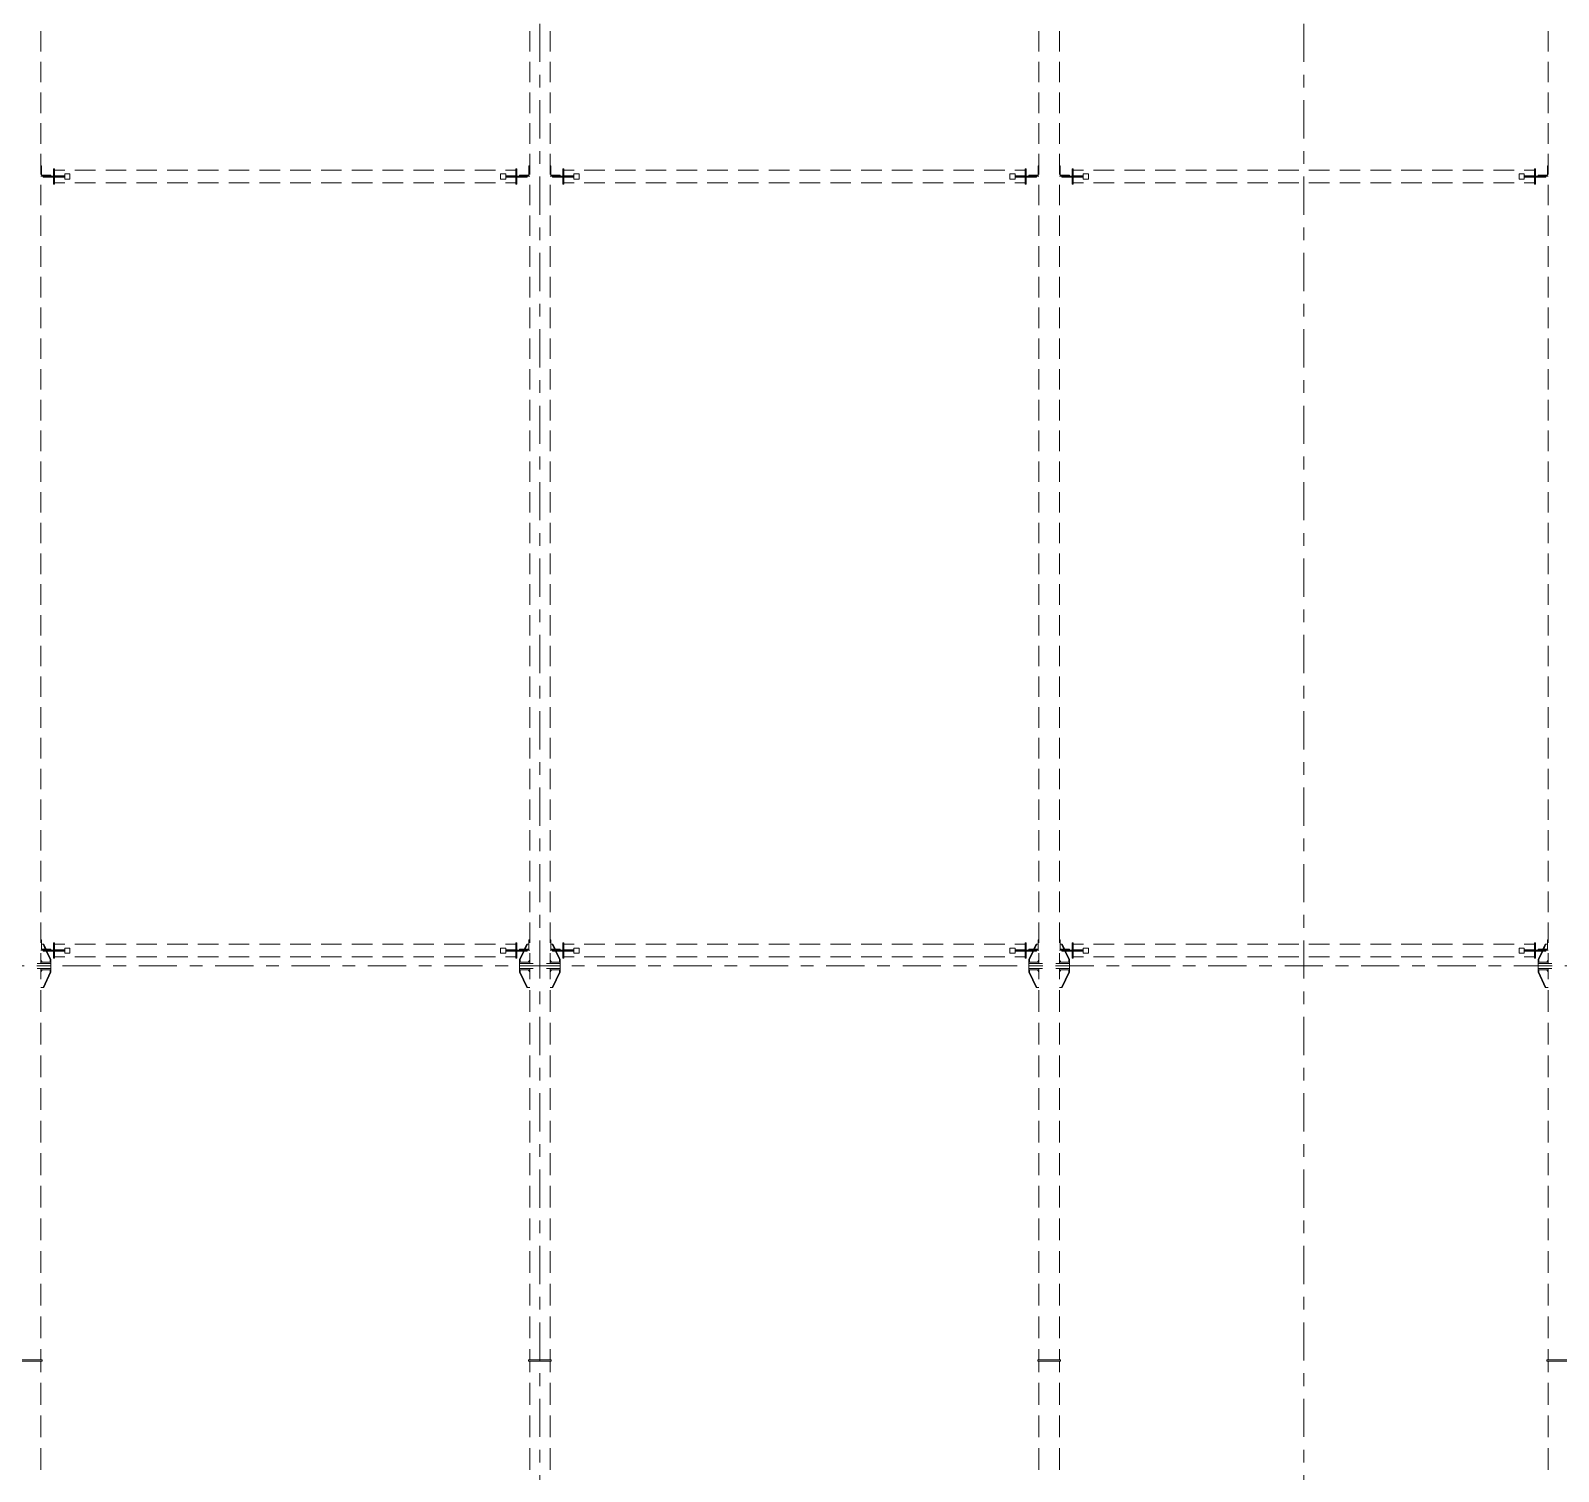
# Model space of a CAD drawing. Header units: millimetres. Extents: x -59 to 782, y -222 to 372.
# Drawn here: x 482 to 602, y 147.3 to 260.5 of the extents above; entities that cross this region are included whole.
import ezdxf

# ---------------------------------------------------------------- set-up
doc = ezdxf.new("R2010")
doc.units = ezdxf.units.MM
doc.linetypes.add('XKITLINE00', pattern=[0])
doc.linetypes.add('XKITLINE03', pattern=[6, 3, -1, 1, -1])
doc.layers.add('Part', color=2, linetype='Continuous', lineweight=0)
doc.layers.add('S-GRID', color=1, linetype='Continuous', lineweight=0)

msp = doc.modelspace()

# ---------------------------------------------------------------- linework, layer by layer
at = {"layer": 'Part', "linetype": 'XKITLINE00', "lineweight": 0}
for p, q in [((482.8, 258.82), (482.8, 260.43)), ((521.2, 258.82), (521.2, 260.43)), ((522.8, 258.82), (522.8, 260.43)), ((561.2, 258.82), (561.2, 260.43)), ((562.8, 258.82), (562.8, 260.43)), ((601.2, 258.82), (601.2, 260.43)), ((482.8, 256.41), (482.8, 258.02)), ((521.2, 256.41), (521.2, 258.02)), ((522.8, 256.41), (522.8, 258.02)), ((561.2, 256.41), (561.2, 258.02)), ((562.8, 256.41), (562.8, 258.02)), ((601.2, 256.41), (601.2, 258.02)), ((482.8, 253.99), (482.8, 255.6)), ((521.2, 253.99), (521.2, 255.6)), ((522.8, 253.99), (522.8, 255.6)), ((561.2, 253.99), (561.2, 255.6)), ((562.8, 253.99), (562.8, 255.6)), ((601.2, 253.99), (601.2, 255.6)), ((482.8, 251.58), (482.8, 253.19)), ((521.2, 251.58), (521.2, 253.19)), ((522.8, 251.58), (522.8, 253.19)), ((561.2, 251.58), (561.2, 253.19)), ((562.8, 251.58), (562.8, 253.19)), ((601.2, 251.58), (601.2, 253.19)), ((482.8, 249.17), (482.8, 250.77)), ((482.87, 249.84), (482.8, 249.84)), ((482.87, 249.11), (482.87, 249.84)), ((521.13, 249.11), (521.13, 249.84)), ((521.13, 249.84), (521.2, 249.84)), ((521.2, 249.17), (521.2, 250.77)), ((522.8, 249.17), (522.8, 250.77)), ((522.87, 249.84), (522.8, 249.84)), ((522.87, 249.11), (522.87, 249.84)), ((561.13, 249.11), (561.13, 249.84)), ((561.13, 249.84), (561.2, 249.84)), ((561.2, 249.17), (561.2, 250.77)), ((562.8, 249.17), (562.8, 250.77)), ((562.87, 249.84), (562.8, 249.84)), ((562.87, 249.11), (562.87, 249.84)), ((601.13, 249.11), (601.13, 249.84)), ((601.13, 249.84), (601.2, 249.84)), ((601.2, 249.17), (601.2, 250.77)), ((482.8, 249.04), (483.6, 249.04)), ((483.6, 249.11), (482.87, 249.11)), ((484.68, 249.04), (483, 249.04)), ((483, 248.96), (483, 249.04)), ((484.68, 248.96), (483, 248.96)), ((483.6, 249.04), (483.6, 249.11)), ((483.8, 249.04), (483.8, 249.6)), ((483.8, 249.6), (483.88, 249.6)), ((483.8, 248.96), (483.8, 248.4)), ((483.88, 249.6), (483.88, 249.04)), ((483.88, 249.5), (484.69, 249.5)), ((483.88, 249.05), (484.67, 249.05)), ((483.88, 248.4), (483.88, 248.96)), ((483.88, 248.95), (484.68, 248.95)), ((483.88, 248.5), (484.69, 248.5)), ((485.08, 249.2), (484.68, 249.2)), ((484.68, 249.04), (484.68, 249.2)), ((484.68, 248.96), (484.68, 249.04)), ((484.68, 248.8), (484.68, 248.96)), ((484.68, 248.8), (485.08, 248.8)), ((485.08, 248.8), (485.08, 249.2)), ((485.49, 249.5), (487.1, 249.5)), ((485.49, 248.5), (487.1, 248.5)), ((487.91, 249.5), (489.52, 249.5)), ((487.91, 248.5), (489.52, 248.5)), ((490.32, 249.5), (491.93, 249.5)), ((490.32, 248.5), (491.93, 248.5)), ((492.74, 249.5), (494.35, 249.5)), ((492.74, 248.5), (494.35, 248.5)), ((495.15, 249.5), (496.77, 249.5)), ((495.15, 248.5), (496.77, 248.5)), ((497.57, 249.5), (499.18, 249.5)), ((497.57, 248.5), (499.18, 248.5)), ((499.99, 249.5), (501.6, 249.5)), ((499.99, 248.5), (501.6, 248.5)), ((502.4, 249.5), (504.01, 249.5)), ((502.4, 248.5), (504.01, 248.5)), ((504.82, 249.5), (506.43, 249.5)), ((504.82, 248.5), (506.43, 248.5)), ((507.23, 249.5), (508.85, 249.5)), ((507.23, 248.5), (508.85, 248.5)), ((509.65, 249.5), (511.26, 249.5)), ((509.65, 248.5), (511.26, 248.5)), ((512.07, 249.5), (513.68, 249.5)), ((512.07, 248.5), (513.68, 248.5)), ((514.48, 249.5), (516.09, 249.5)), ((514.48, 248.5), (516.09, 248.5)), ((516.9, 249.5), (518.51, 249.5)), ((516.9, 248.5), (518.51, 248.5)), ((518.92, 248.8), (518.92, 249.2)), ((518.92, 249.2), (519.32, 249.2)), ((519.32, 248.8), (518.92, 248.8)), ((519.31, 249.5), (520.12, 249.5)), ((519.31, 248.5), (520.12, 248.5)), ((519.32, 249.04), (519.32, 249.2)), ((519.32, 249.05), (520.12, 249.05)), ((519.32, 249.04), (519.32, 248.96)), ((519.32, 249.04), (521, 249.04)), ((519.32, 248.8), (519.32, 248.96)), ((519.32, 248.96), (521, 248.96)), ((519.32, 248.95), (520.11, 248.95)), ((520.2, 249.6), (520.12, 249.6)), ((520.12, 249.6), (520.12, 249.04)), ((520.12, 248.4), (520.12, 248.96)), ((520.2, 249.04), (520.2, 249.6)), ((520.2, 248.96), (520.2, 248.4)), ((520.4, 249.04), (520.4, 249.11)), ((520.4, 249.11), (521.13, 249.11)), ((521.2, 249.04), (520.4, 249.04)), ((521, 249.04), (521, 248.96)), ((522.8, 249.04), (523.6, 249.04)), ((523.6, 249.11), (522.87, 249.11)), ((524.68, 249.04), (523, 249.04)), ((523, 248.96), (523, 249.04)), ((524.68, 248.96), (523, 248.96)), ((523.6, 249.04), (523.6, 249.11)), ((523.8, 249.04), (523.8, 249.6)), ((523.8, 249.6), (523.88, 249.6)), ((523.8, 248.96), (523.8, 248.4)), ((523.88, 249.6), (523.88, 249.04)), ((523.88, 249.5), (524.69, 249.5)), ((523.88, 249.05), (524.67, 249.05)), ((523.88, 248.4), (523.88, 248.96)), ((523.88, 248.95), (524.68, 248.95)), ((523.88, 248.5), (524.69, 248.5)), ((525.08, 249.2), (524.68, 249.2)), ((524.68, 249.04), (524.68, 249.2)), ((524.68, 248.96), (524.68, 249.04)), ((524.68, 248.8), (524.68, 248.96)), ((524.68, 248.8), (525.08, 248.8)), ((525.08, 248.8), (525.08, 249.2)), ((525.49, 249.5), (527.1, 249.5)), ((525.49, 248.5), (527.1, 248.5)), ((527.91, 249.5), (529.52, 249.5)), ((527.91, 248.5), (529.52, 248.5)), ((530.32, 249.5), (531.93, 249.5)), ((530.32, 248.5), (531.93, 248.5)), ((532.74, 249.5), (534.35, 249.5)), ((532.74, 248.5), (534.35, 248.5)), ((535.15, 249.5), (536.77, 249.5)), ((535.15, 248.5), (536.77, 248.5)), ((537.57, 249.5), (539.18, 249.5)), ((537.57, 248.5), (539.18, 248.5)), ((539.99, 249.5), (541.6, 249.5)), ((539.99, 248.5), (541.6, 248.5)), ((542.4, 249.5), (544.01, 249.5)), ((542.4, 248.5), (544.01, 248.5)), ((544.82, 249.5), (546.43, 249.5)), ((544.82, 248.5), (546.43, 248.5)), ((547.23, 249.5), (548.85, 249.5)), ((547.23, 248.5), (548.85, 248.5)), ((549.65, 249.5), (551.26, 249.5)), ((549.65, 248.5), (551.26, 248.5)), ((552.07, 249.5), (553.68, 249.5)), ((552.07, 248.5), (553.68, 248.5)), ((554.48, 249.5), (556.09, 249.5)), ((554.48, 248.5), (556.09, 248.5)), ((556.9, 249.5), (558.51, 249.5)), ((556.9, 248.5), (558.51, 248.5)), ((558.92, 248.8), (558.92, 249.2)), ((558.92, 249.2), (559.32, 249.2)), ((559.32, 248.8), (558.92, 248.8)), ((559.31, 249.5), (560.12, 249.5)), ((559.31, 248.5), (560.12, 248.5)), ((559.32, 249.04), (559.32, 249.2)), ((559.32, 249.05), (560.12, 249.05)), ((559.32, 249.04), (559.32, 248.96)), ((559.32, 249.04), (561, 249.04)), ((559.32, 248.96), (561, 248.96)), ((559.32, 248.8), (559.32, 248.96)), ((559.32, 248.95), (560.11, 248.95)), ((560.2, 249.6), (560.12, 249.6)), ((560.12, 249.6), (560.12, 249.04)), ((560.12, 248.4), (560.12, 248.96)), ((560.2, 249.04), (560.2, 249.6)), ((560.2, 248.96), (560.2, 248.4)), ((560.4, 249.04), (560.4, 249.11)), ((560.4, 249.11), (561.13, 249.11)), ((561.2, 249.04), (560.4, 249.04)), ((561, 249.04), (561, 248.96)), ((562.8, 249.04), (563.6, 249.04)), ((563.6, 249.11), (562.87, 249.11)), ((564.68, 249.04), (563, 249.04)), ((563, 248.96), (563, 249.04)), ((564.68, 248.96), (563, 248.96)), ((563.6, 249.04), (563.6, 249.11)), ((563.8, 249.04), (563.8, 249.6)), ((563.8, 249.6), (563.88, 249.6)), ((563.8, 248.96), (563.8, 248.4)), ((563.88, 249.6), (563.88, 249.04)), ((563.88, 249.5), (564.69, 249.5)), ((563.88, 249.05), (564.67, 249.05)), ((563.88, 248.4), (563.88, 248.96)), ((563.88, 248.95), (564.68, 248.95)), ((563.88, 248.5), (564.69, 248.5)), ((565.08, 249.2), (564.68, 249.2)), ((564.68, 249.04), (564.68, 249.2)), ((564.68, 248.96), (564.68, 249.04)), ((564.68, 248.8), (564.68, 248.96)), ((564.68, 248.8), (565.08, 248.8)), ((565.08, 248.8), (565.08, 249.2)), ((565.49, 249.5), (567.1, 249.5)), ((565.49, 248.5), (567.1, 248.5)), ((567.91, 249.5), (569.52, 249.5)), ((567.91, 248.5), (569.52, 248.5)), ((570.32, 249.5), (571.93, 249.5)), ((570.32, 248.5), (571.93, 248.5)), ((572.74, 249.5), (574.35, 249.5)), ((572.74, 248.5), (574.35, 248.5)), ((575.15, 249.5), (576.77, 249.5)), ((575.15, 248.5), (576.77, 248.5)), ((577.57, 249.5), (579.18, 249.5)), ((577.57, 248.5), (579.18, 248.5)), ((579.99, 249.5), (581.6, 249.5)), ((579.99, 248.5), (581.6, 248.5)), ((582.4, 249.5), (584.01, 249.5)), ((582.4, 248.5), (584.01, 248.5)), ((584.82, 249.5), (586.43, 249.5)), ((584.82, 248.5), (586.43, 248.5)), ((587.23, 249.5), (588.85, 249.5)), ((587.23, 248.5), (588.85, 248.5)), ((589.65, 249.5), (591.26, 249.5)), ((589.65, 248.5), (591.26, 248.5)), ((592.07, 249.5), (593.68, 249.5)), ((592.07, 248.5), (593.68, 248.5)), ((594.48, 249.5), (596.09, 249.5)), ((594.48, 248.5), (596.09, 248.5)), ((596.9, 249.5), (598.51, 249.5)), ((596.9, 248.5), (598.51, 248.5)), ((598.92, 248.8), (598.92, 249.2)), ((598.92, 249.2), (599.32, 249.2)), ((599.32, 248.8), (598.92, 248.8)), ((599.31, 249.5), (600.12, 249.5)), ((599.31, 248.5), (600.12, 248.5)), ((599.32, 249.04), (599.32, 249.2)), ((599.32, 249.05), (600.12, 249.05)), ((599.32, 249.04), (599.32, 248.96)), ((599.32, 249.04), (601, 249.04)), ((599.32, 248.96), (601, 248.96)), ((599.32, 248.8), (599.32, 248.96)), ((599.32, 248.95), (600.11, 248.95)), ((600.2, 249.6), (600.12, 249.6)), ((600.12, 249.6), (600.12, 249.04)), ((600.12, 248.4), (600.12, 248.96)), ((600.2, 249.04), (600.2, 249.6)), ((600.2, 248.96), (600.2, 248.4)), ((600.4, 249.04), (600.4, 249.11)), ((600.4, 249.11), (601.13, 249.11)), ((601.2, 249.04), (600.4, 249.04)), ((601, 249.04), (601, 248.96)), ((482.8, 246.75), (482.8, 248.36)), ((483.8, 248.4), (483.88, 248.4)), ((520.2, 248.4), (520.12, 248.4)), ((521.2, 246.75), (521.2, 248.36)), ((522.8, 246.75), (522.8, 248.36)), ((523.8, 248.4), (523.88, 248.4)), ((560.2, 248.4), (560.12, 248.4)), ((561.2, 246.75), (561.2, 248.36)), ((562.8, 246.75), (562.8, 248.36)), ((563.8, 248.4), (563.88, 248.4)), ((600.2, 248.4), (600.12, 248.4)), ((601.2, 246.75), (601.2, 248.36)), ((482.8, 244.34), (482.8, 245.95)), ((521.2, 244.34), (521.2, 245.95)), ((522.8, 244.34), (522.8, 245.95)), ((561.2, 244.34), (561.2, 245.95)), ((562.8, 244.34), (562.8, 245.95)), ((601.2, 244.34), (601.2, 245.95)), ((482.8, 241.92), (482.8, 243.53)), ((521.2, 241.92), (521.2, 243.53)), ((522.8, 241.92), (522.8, 243.53)), ((561.2, 241.92), (561.2, 243.53)), ((562.8, 241.92), (562.8, 243.53)), ((601.2, 241.92), (601.2, 243.53)), ((482.8, 239.51), (482.8, 241.12)), ((521.2, 239.51), (521.2, 241.12)), ((522.8, 239.51), (522.8, 241.12)), ((561.2, 239.51), (561.2, 241.12)), ((562.8, 239.51), (562.8, 241.12)), ((601.2, 239.51), (601.2, 241.12)), ((482.8, 237.09), (482.8, 238.7)), ((521.2, 237.09), (521.2, 238.7)), ((522.8, 237.09), (522.8, 238.7)), ((561.2, 237.09), (561.2, 238.7)), ((562.8, 237.09), (562.8, 238.7)), ((601.2, 237.09), (601.2, 238.7)), ((482.8, 234.68), (482.8, 236.29)), ((521.2, 234.68), (521.2, 236.29)), ((522.8, 234.68), (522.8, 236.29)), ((561.2, 234.68), (561.2, 236.29)), ((562.8, 234.68), (562.8, 236.29)), ((601.2, 234.68), (601.2, 236.29)), ((482.8, 232.27), (482.8, 233.88)), ((521.2, 232.27), (521.2, 233.88)), ((522.8, 232.27), (522.8, 233.88)), ((561.2, 232.27), (561.2, 233.88)), ((562.8, 232.27), (562.8, 233.88)), ((601.2, 232.27), (601.2, 233.88)), ((482.8, 229.85), (482.8, 231.46)), ((521.2, 229.85), (521.2, 231.46)), ((522.8, 229.85), (522.8, 231.46)), ((561.2, 229.85), (561.2, 231.46)), ((562.8, 229.85), (562.8, 231.46)), ((601.2, 229.85), (601.2, 231.46)), ((482.8, 227.44), (482.8, 229.05)), ((521.2, 227.44), (521.2, 229.05)), ((522.8, 227.44), (522.8, 229.05)), ((561.2, 227.44), (561.2, 229.05)), ((562.8, 227.44), (562.8, 229.05)), ((601.2, 227.44), (601.2, 229.05)), ((482.8, 225.02), (482.8, 226.63)), ((521.2, 225.02), (521.2, 226.63)), ((522.8, 225.02), (522.8, 226.63)), ((561.2, 225.02), (561.2, 226.63)), ((562.8, 225.02), (562.8, 226.63)), ((601.2, 225.02), (601.2, 226.63)), ((482.8, 222.61), (482.8, 224.22)), ((521.2, 222.61), (521.2, 224.22)), ((522.8, 222.61), (522.8, 224.22)), ((561.2, 222.61), (561.2, 224.22)), ((562.8, 222.61), (562.8, 224.22)), ((601.2, 222.61), (601.2, 224.22)), ((482.8, 220.19), (482.8, 221.8)), ((521.2, 220.19), (521.2, 221.8)), ((522.8, 220.19), (522.8, 221.8)), ((561.2, 220.19), (561.2, 221.8)), ((562.8, 220.19), (562.8, 221.8)), ((601.2, 220.19), (601.2, 221.8)), ((482.8, 217.78), (482.8, 219.39)), ((521.2, 217.78), (521.2, 219.39)), ((522.8, 217.78), (522.8, 219.39)), ((561.2, 217.78), (561.2, 219.39)), ((562.8, 217.78), (562.8, 219.39)), ((601.2, 217.78), (601.2, 219.39)), ((482.8, 215.37), (482.8, 216.98)), ((521.2, 215.37), (521.2, 216.98)), ((522.8, 215.37), (522.8, 216.98)), ((561.2, 215.37), (561.2, 216.98)), ((562.8, 215.37), (562.8, 216.98)), ((601.2, 215.37), (601.2, 216.98)), ((482.8, 212.95), (482.8, 214.56)), ((521.2, 212.95), (521.2, 214.56)), ((522.8, 212.95), (522.8, 214.56)), ((561.2, 212.95), (561.2, 214.56)), ((562.8, 212.95), (562.8, 214.56)), ((601.2, 212.95), (601.2, 214.56)), ((482.8, 210.54), (482.8, 212.15)), ((521.2, 210.54), (521.2, 212.15)), ((522.8, 210.54), (522.8, 212.15)), ((561.2, 210.54), (561.2, 212.15)), ((562.8, 210.54), (562.8, 212.15)), ((601.2, 210.54), (601.2, 212.15)), ((482.8, 208.12), (482.8, 209.73)), ((521.2, 208.12), (521.2, 209.73)), ((522.8, 208.12), (522.8, 209.73)), ((561.2, 208.12), (561.2, 209.73)), ((562.8, 208.12), (562.8, 209.73)), ((601.2, 208.12), (601.2, 209.73)), ((482.8, 205.71), (482.8, 207.32)), ((521.2, 205.71), (521.2, 207.32)), ((522.8, 205.71), (522.8, 207.32)), ((561.2, 205.71), (561.2, 207.32)), ((562.8, 205.71), (562.8, 207.32)), ((601.2, 205.71), (601.2, 207.32)), ((482.8, 203.29), (482.8, 204.9)), ((521.2, 203.29), (521.2, 204.9)), ((522.8, 203.29), (522.8, 204.9)), ((561.2, 203.29), (561.2, 204.9)), ((562.8, 203.29), (562.8, 204.9)), ((601.2, 203.29), (601.2, 204.9)), ((482.8, 200.88), (482.8, 202.49)), ((521.2, 200.88), (521.2, 202.49)), ((522.8, 200.88), (522.8, 202.49)), ((561.2, 200.88), (561.2, 202.49)), ((562.8, 200.88), (562.8, 202.49)), ((601.2, 200.88), (601.2, 202.49)), ((482.8, 198.47), (482.8, 200.08)), ((521.2, 198.47), (521.2, 200.08)), ((522.8, 198.47), (522.8, 200.08)), ((561.2, 198.47), (561.2, 200.08)), ((562.8, 198.47), (562.8, 200.08)), ((601.2, 198.47), (601.2, 200.08)), ((482.8, 196.05), (482.8, 197.66)), ((521.2, 196.05), (521.2, 197.66)), ((522.8, 196.05), (522.8, 197.66)), ((561.2, 196.05), (561.2, 197.66)), ((562.8, 196.05), (562.8, 197.66)), ((601.2, 196.05), (601.2, 197.66)), ((482.8, 193.64), (482.8, 195.25)), ((521.2, 193.64), (521.2, 195.25)), ((522.8, 193.64), (522.8, 195.25)), ((561.2, 193.64), (561.2, 195.25)), ((562.8, 193.64), (562.8, 195.25)), ((601.2, 193.64), (601.2, 195.25)), ((482.8, 191.22), (482.8, 192.83)), ((521.2, 191.22), (521.2, 192.83)), ((522.8, 191.22), (522.8, 192.83)), ((561.2, 191.22), (561.2, 192.83)), ((562.8, 191.22), (562.8, 192.83)), ((601.2, 191.22), (601.2, 192.83)), ((482.8, 188.81), (482.8, 190.42)), ((521.2, 188.81), (521.2, 190.42)), ((522.8, 188.81), (522.8, 190.42)), ((561.2, 188.81), (561.2, 190.42)), ((562.8, 188.81), (562.8, 190.42)), ((601.2, 188.81), (601.2, 190.42)), ((482.87, 189.04), (482.8, 189.04)), ((482.87, 188.31), (482.87, 189.04)), ((483.03, 188.7), (482.87, 188.7)), ((483.16, 188.31), (482.98, 188.7)), ((483.22, 188.31), (483.03, 188.7)), ((483.8, 188.24), (483.8, 188.8)), ((483.8, 188.8), (483.88, 188.8)), ((483.88, 188.8), (483.88, 188.24)), ((483.88, 188.7), (484.69, 188.7)), ((485.49, 188.7), (487.1, 188.7)), ((487.91, 188.7), (489.52, 188.7)), ((490.32, 188.7), (491.93, 188.7)), ((492.74, 188.7), (494.35, 188.7)), ((495.15, 188.7), (496.77, 188.7)), ((497.57, 188.7), (499.18, 188.7)), ((499.99, 188.7), (501.6, 188.7)), ((502.4, 188.7), (504.01, 188.7)), ((504.82, 188.7), (506.43, 188.7)), ((507.23, 188.7), (508.85, 188.7)), ((509.65, 188.7), (511.26, 188.7)), ((512.07, 188.7), (513.68, 188.7)), ((514.48, 188.7), (516.09, 188.7)), ((516.9, 188.7), (518.51, 188.7)), ((519.31, 188.7), (520.12, 188.7)), ((520.2, 188.8), (520.12, 188.8)), ((520.12, 188.8), (520.12, 188.24)), ((520.2, 188.24), (520.2, 188.8)), ((520.78, 188.31), (520.97, 188.7)), ((520.84, 188.31), (521.02, 188.7)), ((521.13, 188.7), (520.97, 188.7)), ((521.13, 188.31), (521.13, 189.04)), ((521.13, 189.04), (521.2, 189.04)), ((522.87, 189.04), (522.8, 189.04)), ((522.87, 188.31), (522.87, 189.04)), ((523.03, 188.7), (522.87, 188.7)), ((523.16, 188.31), (522.98, 188.7)), ((523.22, 188.31), (523.03, 188.7)), ((523.8, 188.24), (523.8, 188.8)), ((523.8, 188.8), (523.88, 188.8)), ((523.88, 188.8), (523.88, 188.24)), ((523.88, 188.7), (524.69, 188.7)), ((525.49, 188.7), (527.1, 188.7)), ((527.91, 188.7), (529.52, 188.7)), ((530.32, 188.7), (531.93, 188.7)), ((532.74, 188.7), (534.35, 188.7)), ((535.15, 188.7), (536.77, 188.7)), ((537.57, 188.7), (539.18, 188.7)), ((539.99, 188.7), (541.6, 188.7)), ((542.4, 188.7), (544.01, 188.7)), ((544.82, 188.7), (546.43, 188.7)), ((547.23, 188.7), (548.85, 188.7)), ((549.65, 188.7), (551.26, 188.7)), ((552.07, 188.7), (553.68, 188.7)), ((554.48, 188.7), (556.09, 188.7)), ((556.9, 188.7), (558.51, 188.7)), ((559.31, 188.7), (560.12, 188.7)), ((560.2, 188.8), (560.12, 188.8)), ((560.12, 188.8), (560.12, 188.24)), ((560.2, 188.24), (560.2, 188.8)), ((560.78, 188.31), (560.97, 188.7)), ((560.84, 188.31), (561.02, 188.7)), ((561.13, 188.7), (560.97, 188.7)), ((561.13, 188.31), (561.13, 189.04)), ((561.13, 189.04), (561.2, 189.04)), ((562.87, 189.04), (562.8, 189.04)), ((562.87, 188.31), (562.87, 189.04)), ((563.03, 188.7), (562.87, 188.7)), ((563.16, 188.31), (562.98, 188.7)), ((563.22, 188.31), (563.03, 188.7)), ((563.8, 188.24), (563.8, 188.8)), ((563.8, 188.8), (563.88, 188.8)), ((563.88, 188.8), (563.88, 188.24)), ((563.88, 188.7), (564.69, 188.7)), ((565.49, 188.7), (567.1, 188.7)), ((567.91, 188.7), (569.52, 188.7)), ((570.32, 188.7), (571.93, 188.7)), ((572.74, 188.7), (574.35, 188.7)), ((575.15, 188.7), (576.77, 188.7)), ((577.57, 188.7), (579.18, 188.7)), ((579.99, 188.7), (581.6, 188.7)), ((582.4, 188.7), (584.01, 188.7)), ((584.82, 188.7), (586.43, 188.7)), ((587.23, 188.7), (588.85, 188.7)), ((589.65, 188.7), (591.26, 188.7)), ((592.07, 188.7), (593.68, 188.7)), ((594.48, 188.7), (596.09, 188.7)), ((596.9, 188.7), (598.51, 188.7)), ((599.31, 188.7), (600.12, 188.7)), ((600.2, 188.8), (600.12, 188.8)), ((600.12, 188.8), (600.12, 188.24)), ((600.2, 188.24), (600.2, 188.8)), ((600.78, 188.31), (600.97, 188.7)), ((600.84, 188.31), (601.02, 188.7)), ((601.13, 188.7), (600.97, 188.7)), ((601.13, 188.31), (601.13, 189.04)), ((601.13, 189.04), (601.2, 189.04)), ((482.8, 188.24), (483.6, 188.24)), ((482.8, 187.2), (482.8, 188)), ((482.91, 187.3), (482.8, 187.46)), ((482.8, 187.3), (483.6, 187.3)), ((483.6, 188.31), (482.87, 188.31)), ((484.68, 188.24), (483, 188.24)), ((483, 188.16), (483, 188.24)), ((484.68, 188.16), (483, 188.16)), ((483.54, 187.5), (483.23, 188.16)), ((483.6, 187.5), (483.29, 188.16)), ((483.54, 187.3), (483.54, 187.5)), ((483.54, 187.5), (483.6, 187.5)), ((483.6, 188.24), (483.6, 188.31)), ((483.6, 187.3), (483.6, 187.5)), ((483.6, 187.2), (483.6, 187.3)), ((483.8, 188.16), (483.8, 187.6)), ((483.8, 187.6), (483.88, 187.6)), ((483.88, 188.25), (484.67, 188.25)), ((483.88, 187.6), (483.88, 188.16)), ((483.88, 188.15), (484.68, 188.15)), ((483.88, 187.7), (484.69, 187.7)), ((485.08, 188.4), (484.68, 188.4)), ((484.68, 188.24), (484.68, 188.4)), ((484.68, 188.16), (484.68, 188.24)), ((484.68, 188), (484.68, 188.16)), ((484.68, 188), (485.08, 188)), ((485.08, 188), (485.08, 188.4)), ((485.49, 187.7), (487.1, 187.7)), ((487.91, 187.7), (489.52, 187.7)), ((490.32, 187.7), (491.93, 187.7)), ((492.74, 187.7), (494.35, 187.7)), ((495.15, 187.7), (496.77, 187.7)), ((497.57, 187.7), (499.18, 187.7)), ((499.99, 187.7), (501.6, 187.7)), ((502.4, 187.7), (504.01, 187.7)), ((504.82, 187.7), (506.43, 187.7)), ((507.23, 187.7), (508.85, 187.7)), ((509.65, 187.7), (511.26, 187.7)), ((512.07, 187.7), (513.68, 187.7)), ((514.48, 187.7), (516.09, 187.7)), ((516.9, 187.7), (518.51, 187.7)), ((518.92, 188), (518.92, 188.4)), ((518.92, 188.4), (519.32, 188.4)), ((519.32, 188), (518.92, 188)), ((519.31, 187.7), (520.12, 187.7)), ((519.32, 188.24), (519.32, 188.4)), ((519.32, 188.25), (520.12, 188.25)), ((519.32, 188.24), (519.32, 188.16)), ((519.32, 188.24), (521, 188.24)), ((519.32, 188), (519.32, 188.16)), ((519.32, 188.16), (521, 188.16)), ((519.32, 188.15), (520.11, 188.15)), ((520.12, 187.6), (520.12, 188.16)), ((520.2, 187.6), (520.12, 187.6)), ((520.2, 188.16), (520.2, 187.6)), ((520.4, 188.24), (520.4, 188.31)), ((520.4, 188.31), (521.13, 188.31)), ((521.2, 188.24), (520.4, 188.24)), ((520.4, 187.5), (520.71, 188.16)), ((520.4, 187.3), (520.4, 187.5)), ((520.4, 187.5), (520.46, 187.5)), ((520.4, 187.2), (520.4, 187.3)), ((520.4, 187.3), (521.2, 187.3)), ((520.46, 187.5), (520.77, 188.16)), ((520.46, 187.3), (520.46, 187.5)), ((521, 188.24), (521, 188.16)), ((521.09, 187.3), (521.2, 187.46)), ((521.2, 187.2), (521.2, 188)), ((522.8, 188.24), (523.6, 188.24)), ((522.8, 187.2), (522.8, 188)), ((522.91, 187.3), (522.8, 187.46)), ((522.8, 187.3), (523.6, 187.3)), ((523.6, 188.31), (522.87, 188.31)), ((524.68, 188.24), (523, 188.24)), ((523, 188.16), (523, 188.24)), ((524.68, 188.16), (523, 188.16)), ((523.54, 187.5), (523.23, 188.16)), ((523.6, 187.5), (523.29, 188.16)), ((523.54, 187.3), (523.54, 187.5)), ((523.54, 187.5), (523.6, 187.5)), ((523.6, 188.24), (523.6, 188.31)), ((523.6, 187.3), (523.6, 187.5)), ((523.6, 187.2), (523.6, 187.3)), ((523.8, 188.16), (523.8, 187.6)), ((523.8, 187.6), (523.88, 187.6)), ((523.88, 188.25), (524.67, 188.25)), ((523.88, 187.6), (523.88, 188.16)), ((523.88, 188.15), (524.68, 188.15)), ((523.88, 187.7), (524.69, 187.7)), ((525.08, 188.4), (524.68, 188.4)), ((524.68, 188.24), (524.68, 188.4)), ((524.68, 188.16), (524.68, 188.24)), ((524.68, 188), (524.68, 188.16)), ((524.68, 188), (525.08, 188)), ((525.08, 188), (525.08, 188.4)), ((525.49, 187.7), (527.1, 187.7)), ((527.91, 187.7), (529.52, 187.7)), ((530.32, 187.7), (531.93, 187.7)), ((532.74, 187.7), (534.35, 187.7)), ((535.15, 187.7), (536.77, 187.7)), ((537.57, 187.7), (539.18, 187.7)), ((539.99, 187.7), (541.6, 187.7)), ((542.4, 187.7), (544.01, 187.7)), ((544.82, 187.7), (546.43, 187.7)), ((547.23, 187.7), (548.85, 187.7)), ((549.65, 187.7), (551.26, 187.7)), ((552.07, 187.7), (553.68, 187.7)), ((554.48, 187.7), (556.09, 187.7)), ((556.9, 187.7), (558.51, 187.7)), ((558.92, 188), (558.92, 188.4)), ((558.92, 188.4), (559.32, 188.4)), ((559.32, 188), (558.92, 188)), ((559.31, 187.7), (560.12, 187.7)), ((559.32, 188.24), (559.32, 188.4)), ((559.32, 188.25), (560.12, 188.25)), ((559.32, 188.24), (559.32, 188.16)), ((559.32, 188.24), (561, 188.24)), ((559.32, 188), (559.32, 188.16)), ((559.32, 188.16), (561, 188.16)), ((559.32, 188.15), (560.11, 188.15)), ((560.12, 187.6), (560.12, 188.16)), ((560.2, 187.6), (560.12, 187.6)), ((560.2, 188.16), (560.2, 187.6)), ((560.4, 188.24), (560.4, 188.31)), ((560.4, 188.31), (561.13, 188.31)), ((561.2, 188.24), (560.4, 188.24)), ((560.4, 187.5), (560.71, 188.16)), ((560.4, 187.3), (560.4, 187.5)), ((560.4, 187.5), (560.46, 187.5)), ((560.4, 187.2), (560.4, 187.3)), ((560.4, 187.3), (561.2, 187.3)), ((560.46, 187.5), (560.77, 188.16)), ((560.46, 187.3), (560.46, 187.5)), ((561, 188.24), (561, 188.16)), ((561.09, 187.3), (561.2, 187.46)), ((561.2, 187.2), (561.2, 188)), ((562.8, 188.24), (563.6, 188.24)), ((562.8, 187.2), (562.8, 188)), ((562.91, 187.3), (562.8, 187.46)), ((562.8, 187.3), (563.6, 187.3)), ((563.6, 188.31), (562.87, 188.31)), ((564.68, 188.24), (563, 188.24)), ((563, 188.16), (563, 188.24)), ((564.68, 188.16), (563, 188.16)), ((563.54, 187.5), (563.23, 188.16)), ((563.6, 187.5), (563.29, 188.16)), ((563.54, 187.3), (563.54, 187.5)), ((563.54, 187.5), (563.6, 187.5)), ((563.6, 188.24), (563.6, 188.31)), ((563.6, 187.3), (563.6, 187.5)), ((563.6, 187.2), (563.6, 187.3)), ((563.8, 188.16), (563.8, 187.6)), ((563.8, 187.6), (563.88, 187.6)), ((563.88, 188.25), (564.67, 188.25)), ((563.88, 187.6), (563.88, 188.16)), ((563.88, 188.15), (564.68, 188.15)), ((563.88, 187.7), (564.69, 187.7)), ((565.08, 188.4), (564.68, 188.4)), ((564.68, 188.24), (564.68, 188.4)), ((564.68, 188.16), (564.68, 188.24)), ((564.68, 188), (564.68, 188.16)), ((564.68, 188), (565.08, 188)), ((565.08, 188), (565.08, 188.4)), ((565.49, 187.7), (567.1, 187.7)), ((567.91, 187.7), (569.52, 187.7)), ((570.32, 187.7), (571.93, 187.7)), ((572.74, 187.7), (574.35, 187.7)), ((575.15, 187.7), (576.77, 187.7)), ((577.57, 187.7), (579.18, 187.7)), ((579.99, 187.7), (581.6, 187.7)), ((582.4, 187.7), (584.01, 187.7)), ((584.82, 187.7), (586.43, 187.7)), ((587.23, 187.7), (588.85, 187.7)), ((589.65, 187.7), (591.26, 187.7)), ((592.07, 187.7), (593.68, 187.7)), ((594.48, 187.7), (596.09, 187.7)), ((596.9, 187.7), (598.51, 187.7)), ((598.92, 188), (598.92, 188.4)), ((598.92, 188.4), (599.32, 188.4)), ((599.32, 188), (598.92, 188)), ((599.31, 187.7), (600.12, 187.7)), ((599.32, 188.24), (599.32, 188.4)), ((599.32, 188.25), (600.12, 188.25)), ((599.32, 188.24), (599.32, 188.16)), ((599.32, 188.24), (601, 188.24)), ((599.32, 188), (599.32, 188.16)), ((599.32, 188.16), (601, 188.16)), ((599.32, 188.15), (600.11, 188.15)), ((600.12, 187.6), (600.12, 188.16)), ((600.2, 187.6), (600.12, 187.6)), ((600.2, 188.16), (600.2, 187.6)), ((600.4, 188.24), (600.4, 188.31)), ((600.4, 188.31), (601.13, 188.31)), ((601.2, 188.24), (600.4, 188.24)), ((600.4, 187.5), (600.71, 188.16)), ((600.4, 187.3), (600.4, 187.5)), ((600.4, 187.5), (600.46, 187.5)), ((600.4, 187.2), (600.4, 187.3)), ((600.4, 187.3), (601.2, 187.3)), ((600.46, 187.5), (600.77, 188.16)), ((600.46, 187.3), (600.46, 187.5)), ((601, 188.24), (601, 188.16)), ((601.09, 187.3), (601.2, 187.46)), ((601.2, 187.2), (601.2, 188)), ((482.53, 187.2), (483.6, 187.2)), ((482.53, 187), (483.6, 187)), ((482.53, 187), (483.6, 187)), ((482.53, 186.8), (483.6, 186.8)), ((482.8, 185.95), (482.8, 186.8)), ((482.8, 186.7), (483.6, 186.7)), ((482.8, 186.54), (482.91, 186.7)), ((483.54, 186.5), (482.98, 185.3)), ((483.6, 186.5), (483.03, 185.3)), ((483.54, 186.7), (483.54, 186.5)), ((483.54, 186.5), (483.6, 186.5)), ((483.6, 187), (483.6, 187.2)), ((483.6, 186.8), (483.6, 187)), ((483.6, 186.7), (483.6, 186.8)), ((483.6, 186.7), (483.6, 186.5)), ((520.4, 187), (520.4, 187.2)), ((520.4, 187.2), (521.47, 187.2)), ((520.4, 187), (521.47, 187)), ((520.4, 186.8), (520.4, 187)), ((520.4, 187), (521.47, 187)), ((520.4, 186.7), (520.4, 186.8)), ((520.4, 186.8), (521.47, 186.8)), ((520.4, 186.7), (520.4, 186.5)), ((520.4, 186.7), (521.2, 186.7)), ((520.4, 186.5), (520.46, 186.5)), ((520.4, 186.5), (520.97, 185.3)), ((520.46, 186.7), (520.46, 186.5)), ((520.46, 186.5), (521.02, 185.3)), ((521.2, 186.54), (521.09, 186.7)), ((521.2, 185.95), (521.2, 186.8)), ((522.53, 187.2), (523.6, 187.2)), ((522.53, 187), (523.6, 187)), ((522.53, 187), (523.6, 187)), ((522.53, 186.8), (523.6, 186.8)), ((522.8, 185.95), (522.8, 186.8)), ((522.8, 186.54), (522.91, 186.7)), ((522.8, 186.7), (523.6, 186.7)), ((523.54, 186.5), (522.98, 185.3)), ((523.6, 186.5), (523.03, 185.3)), ((523.54, 186.7), (523.54, 186.5)), ((523.54, 186.5), (523.6, 186.5)), ((523.6, 187), (523.6, 187.2)), ((523.6, 186.8), (523.6, 187)), ((523.6, 186.7), (523.6, 186.8)), ((523.6, 186.7), (523.6, 186.5)), ((560.4, 187), (560.4, 187.2)), ((560.4, 187.2), (561.47, 187.2)), ((560.4, 187), (561.47, 187)), ((560.4, 186.8), (560.4, 187)), ((560.4, 187), (561.47, 187)), ((560.4, 186.7), (560.4, 186.8)), ((560.4, 186.8), (561.47, 186.8)), ((560.4, 186.7), (560.4, 186.5)), ((560.4, 186.7), (561.2, 186.7)), ((560.4, 186.5), (560.46, 186.5)), ((560.4, 186.5), (560.97, 185.3)), ((560.46, 186.7), (560.46, 186.5)), ((560.46, 186.5), (561.02, 185.3)), ((561.2, 186.54), (561.09, 186.7)), ((561.2, 185.95), (561.2, 186.8)), ((562.53, 187.2), (563.6, 187.2)), ((562.53, 187), (563.6, 187)), ((562.53, 187), (563.6, 187)), ((562.53, 186.8), (563.6, 186.8)), ((562.8, 185.95), (562.8, 186.8)), ((562.8, 186.54), (562.91, 186.7)), ((562.8, 186.7), (563.6, 186.7)), ((563.54, 186.5), (562.98, 185.3)), ((563.6, 186.5), (563.03, 185.3)), ((563.54, 186.7), (563.54, 186.5)), ((563.54, 186.5), (563.6, 186.5)), ((563.6, 187), (563.6, 187.2)), ((563.6, 186.8), (563.6, 187)), ((563.6, 186.7), (563.6, 186.8)), ((563.6, 186.7), (563.6, 186.5)), ((600.4, 187), (600.4, 187.2)), ((600.4, 187.2), (601.47, 187.2)), ((600.4, 187), (601.47, 187)), ((600.4, 186.8), (600.4, 187)), ((600.4, 187), (601.47, 187)), ((600.4, 186.7), (600.4, 186.8)), ((600.4, 186.8), (601.47, 186.8)), ((600.4, 186.7), (600.4, 186.5)), ((600.4, 186.7), (601.2, 186.7)), ((600.4, 186.5), (600.46, 186.5)), ((600.4, 186.5), (600.97, 185.3)), ((600.46, 186.7), (600.46, 186.5)), ((600.46, 186.5), (601.02, 185.3)), ((601.2, 186.54), (601.09, 186.7)), ((601.2, 185.95), (601.2, 186.8)), ((483.03, 185.3), (482.8, 185.3)), ((482.8, 183.38), (482.8, 185.09)), ((521.2, 185.3), (520.97, 185.3)), ((521.2, 183.38), (521.2, 185.09)), ((523.03, 185.3), (522.8, 185.3)), ((522.8, 183.38), (522.8, 185.09)), ((561.2, 185.3), (560.97, 185.3)), ((561.2, 183.38), (561.2, 185.09)), ((563.03, 185.3), (562.8, 185.3)), ((562.8, 183.38), (562.8, 185.09)), ((601.2, 185.3), (600.97, 185.3)), ((601.2, 183.38), (601.2, 185.09)), ((482.8, 180.82), (482.8, 182.53)), ((521.2, 180.82), (521.2, 182.53)), ((522.8, 180.82), (522.8, 182.53)), ((561.2, 180.82), (561.2, 182.53)), ((562.8, 180.82), (562.8, 182.53)), ((601.2, 180.82), (601.2, 182.53)), ((482.8, 178.26), (482.8, 179.97)), ((521.2, 178.26), (521.2, 179.97)), ((522.8, 178.26), (522.8, 179.97)), ((561.2, 178.26), (561.2, 179.97)), ((562.8, 178.26), (562.8, 179.97)), ((601.2, 178.26), (601.2, 179.97)), ((482.8, 175.7), (482.8, 177.4)), ((521.2, 175.7), (521.2, 177.4)), ((522.8, 175.7), (522.8, 177.4)), ((561.2, 175.7), (561.2, 177.4)), ((562.8, 175.7), (562.8, 177.4)), ((601.2, 175.7), (601.2, 177.4)), ((482.8, 173.13), (482.8, 174.84)), ((521.2, 173.13), (521.2, 174.84)), ((522.8, 173.13), (522.8, 174.84)), ((561.2, 173.13), (561.2, 174.84)), ((562.8, 173.13), (562.8, 174.84)), ((601.2, 173.13), (601.2, 174.84)), ((482.8, 170.57), (482.8, 172.28)), ((521.2, 170.57), (521.2, 172.28)), ((522.8, 170.57), (522.8, 172.28)), ((561.2, 170.57), (561.2, 172.28)), ((562.8, 170.57), (562.8, 172.28)), ((601.2, 170.57), (601.2, 172.28)), ((482.8, 168.01), (482.8, 169.72)), ((521.2, 168.01), (521.2, 169.72)), ((522.8, 168.01), (522.8, 169.72)), ((561.2, 168.01), (561.2, 169.72)), ((562.8, 168.01), (562.8, 169.72)), ((601.2, 168.01), (601.2, 169.72)), ((482.8, 165.45), (482.8, 167.15)), ((521.2, 165.45), (521.2, 167.15)), ((522.8, 165.45), (522.8, 167.15)), ((561.2, 165.45), (561.2, 167.15)), ((562.8, 165.45), (562.8, 167.15)), ((601.2, 165.45), (601.2, 167.15)), ((482.8, 162.88), (482.8, 164.59)), ((521.2, 162.88), (521.2, 164.59)), ((522.8, 162.88), (522.8, 164.59)), ((561.2, 162.88), (561.2, 164.59)), ((562.8, 162.88), (562.8, 164.59)), ((601.2, 162.88), (601.2, 164.59)), ((482.8, 160.32), (482.8, 162.03)), ((521.2, 160.32), (521.2, 162.03)), ((522.8, 160.32), (522.8, 162.03)), ((561.2, 160.32), (561.2, 162.03)), ((562.8, 160.32), (562.8, 162.03)), ((601.2, 160.32), (601.2, 162.03)), ((482.8, 157.76), (482.8, 159.47)), ((521.2, 157.76), (521.2, 159.47)), ((522.8, 157.76), (522.8, 159.47)), ((561.2, 157.76), (561.2, 159.47)), ((562.8, 157.76), (562.8, 159.47)), ((601.2, 157.76), (601.2, 159.47)), ((481.1, 156.05), (482.9, 156.05)), ((482.8, 156.05), (482.8, 156.9)), ((482.9, 155.95), (482.9, 156.05)), ((521.1, 155.95), (521.1, 156.05)), ((521.1, 156.05), (522.9, 156.05)), ((521.2, 156.05), (521.2, 156.9)), ((522.8, 156.05), (522.8, 156.9)), ((522.9, 155.95), (522.9, 156.05)), ((561.1, 155.95), (561.1, 156.05)), ((561.1, 156.05), (562.9, 156.05)), ((561.2, 156.05), (561.2, 156.9)), ((562.8, 156.05), (562.8, 156.9)), ((562.9, 155.95), (562.9, 156.05)), ((601.1, 155.95), (601.1, 156.05)), ((601.1, 156.05), (602.9, 156.05)), ((601.2, 156.05), (601.2, 156.9)), ((481.1, 155.95), (482.9, 155.95)), ((482.8, 155.1), (482.8, 155.95)), ((521.1, 155.95), (522.9, 155.95)), ((521.2, 155.1), (521.2, 155.95)), ((522.8, 155.1), (522.8, 155.95)), ((561.1, 155.95), (562.9, 155.95)), ((561.2, 155.1), (561.2, 155.95)), ((562.8, 155.1), (562.8, 155.95)), ((601.1, 155.95), (602.9, 155.95)), ((601.2, 155.1), (601.2, 155.95)), ((482.8, 152.53), (482.8, 154.24)), ((521.2, 152.53), (521.2, 154.24)), ((522.8, 152.53), (522.8, 154.24)), ((561.2, 152.53), (561.2, 154.24)), ((562.8, 152.53), (562.8, 154.24)), ((601.2, 152.53), (601.2, 154.24)), ((482.8, 149.97), (482.8, 151.68)), ((521.2, 149.97), (521.2, 151.68)), ((522.8, 149.97), (522.8, 151.68)), ((561.2, 149.97), (561.2, 151.68)), ((562.8, 149.97), (562.8, 151.68)), ((601.2, 149.97), (601.2, 151.68)), ((482.8, 147.41), (482.8, 149.12)), ((521.2, 147.41), (521.2, 149.12)), ((522.8, 147.41), (522.8, 149.12)), ((561.2, 147.41), (561.2, 149.12)), ((562.8, 147.41), (562.8, 149.12)), ((601.2, 147.41), (601.2, 149.12))]:
    msp.add_line(p, q, dxfattribs=at)
at = {"layer": 'S-GRID', "linetype": 'XKITLINE03', "lineweight": 0}
for p, q in [((522, -30), (522, 341.07)), ((582, -30), (582, 341.07)), ((-25.5, 187), (766.2, 187))]:
    msp.add_line(p, q, dxfattribs=at)

doc.saveas('drawing.dxf')
